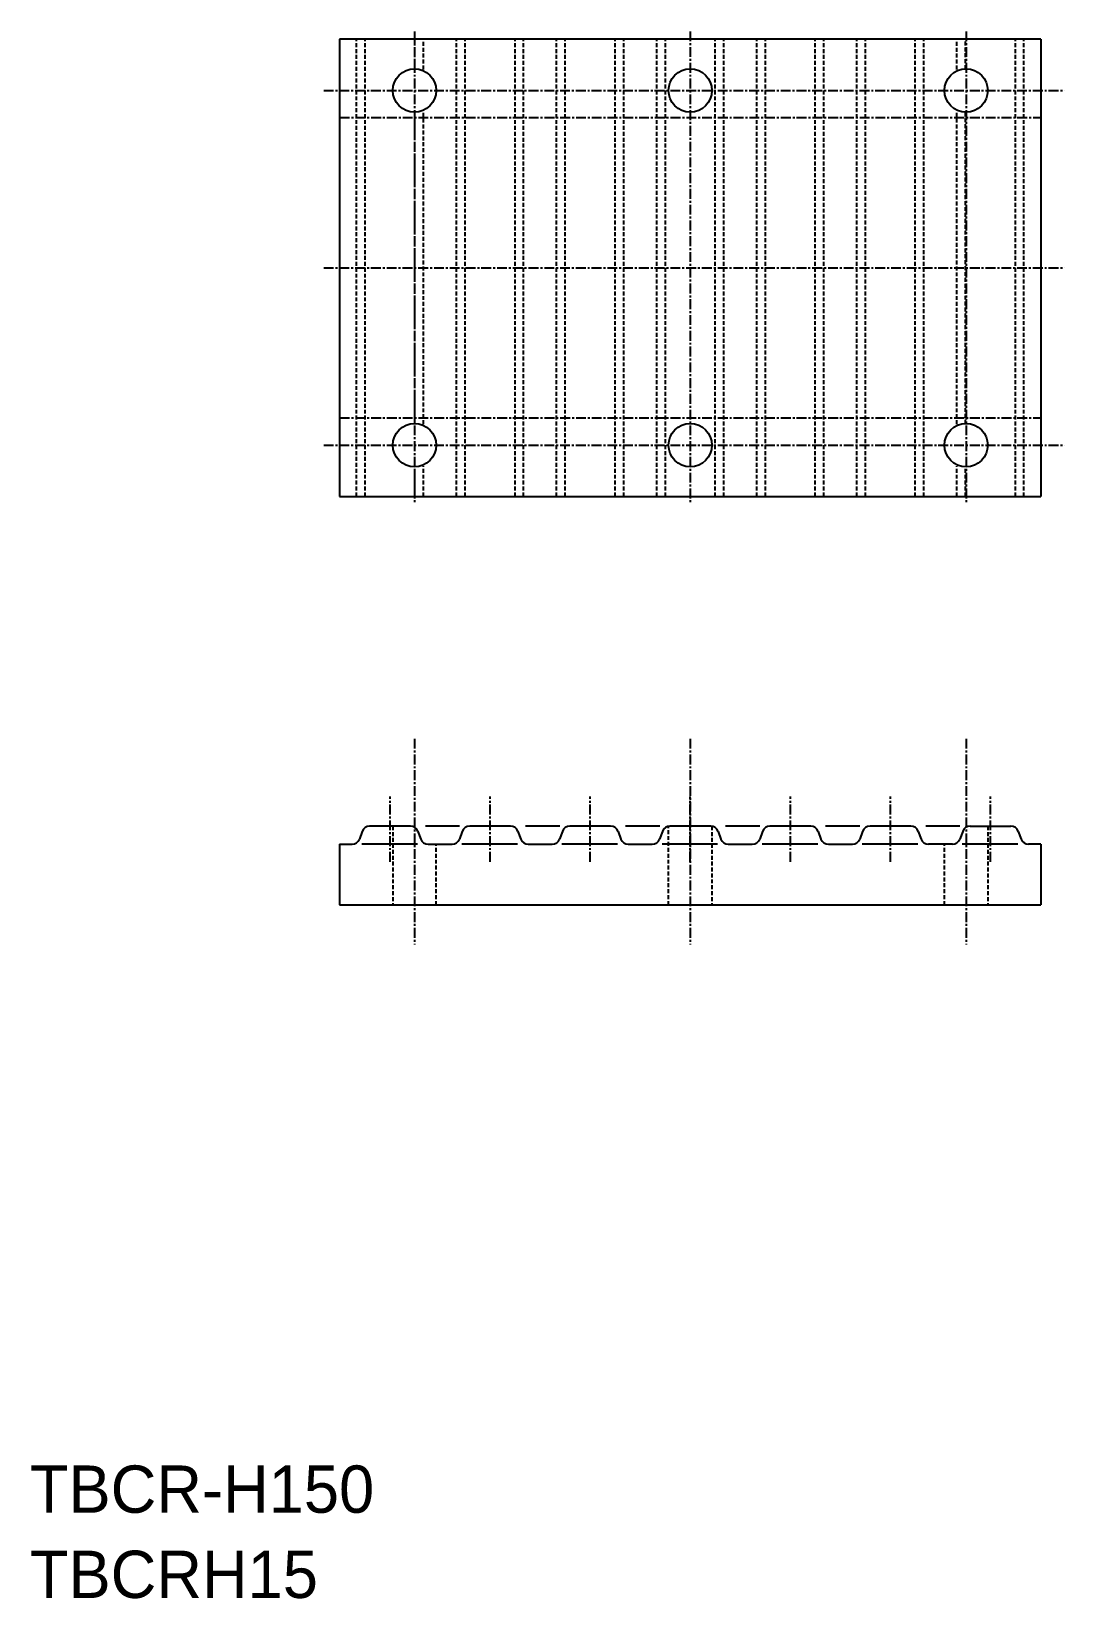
# Model space of a CAD drawing. Extents: x -286 to -155, y -61 to 138.
import ezdxf

# ---------------------------------------------------------------- set-up
doc = ezdxf.new("R2010")
doc.units = 0
doc.linetypes.add('CENTER', pattern=[2, 1.25, -0.25, 0.25, -0.25])
doc.linetypes.add('DASHED', pattern=[0.75, 0.5, -0.25])
doc.layers.get('0').update_dxf_attribs({"linetype": 'CONTINUOUS'})
doc.layers.add('CENTER', color=1, linetype='CENTER')

msp = doc.modelspace()

# ---------------------------------------------------------------- linework, layer by layer
at = {"color": 7, "linetype": 'CONTINUOUS'}
for p, q in [((-246.68, 136.95), (-246.68, 78.95)), ((-157.68, 136.95), (-246.68, 136.95)), ((-157.68, 136.95), (-157.68, 78.95)), ((-246.68, 78.95), (-157.68, 78.95)), ((-243.81, 36.45), (-244.17, 35.47)), ((-237.69, 37.11), (-242.87, 37.11)), ((-236.75, 36.45), (-236.39, 35.47)), ((-231.45, 37.11), (-235.8, 37.11)), ((-231.11, 36.45), (-231.47, 35.47)), ((-224.99, 37.11), (-230.17, 37.11)), ((-224.05, 36.45), (-223.69, 35.47)), ((-218.75, 37.11), (-223.1, 37.11)), ((-218.41, 36.45), (-218.77, 35.47)), ((-212.29, 37.11), (-217.47, 37.11)), ((-211.35, 36.45), (-210.99, 35.47)), ((-206.05, 37.11), (-210.4, 37.11)), ((-205.71, 36.45), (-206.07, 35.47)), ((-199.59, 37.11), (-204.77, 37.11)), ((-198.65, 36.45), (-198.29, 35.47)), ((-193.35, 37.11), (-197.7, 37.11)), ((-193.01, 36.45), (-193.37, 35.47)), ((-186.89, 37.11), (-192.07, 37.11)), ((-185.95, 36.45), (-185.59, 35.47)), ((-180.65, 37.11), (-185, 37.11)), ((-180.31, 36.45), (-180.67, 35.47)), ((-174.19, 37.11), (-179.37, 37.11)), ((-173.25, 36.45), (-172.89, 35.47)), ((-167.95, 37.11), (-172.3, 37.11)), ((-167.61, 36.45), (-167.97, 35.47)), ((-166.67, 37.11), (-161.49, 37.11)), ((-160.55, 36.45), (-160.19, 35.47)), ((-246.68, 34.81), (-245.11, 34.81)), ((-246.68, 34.81), (-246.68, 27.11)), ((-236.81, 34.81), (-243.86, 34.81)), ((-235.45, 34.81), (-232.41, 34.81)), ((-224.11, 34.81), (-231.16, 34.81)), ((-222.75, 34.81), (-219.71, 34.81)), ((-211.41, 34.81), (-218.46, 34.81)), ((-210.05, 34.81), (-207.01, 34.81)), ((-198.71, 34.81), (-205.76, 34.81)), ((-197.35, 34.81), (-194.31, 34.81)), ((-186.01, 34.81), (-193.06, 34.81)), ((-184.65, 34.81), (-181.61, 34.81)), ((-173.31, 34.81), (-180.36, 34.81)), ((-168.91, 34.81), (-171.95, 34.81)), ((-160.61, 34.81), (-167.66, 34.81)), ((-157.68, 34.81), (-159.25, 34.81)), ((-157.68, 34.81), (-157.68, 27.11)), ((-246.68, 27.11), (-157.68, 27.11))]:
    msp.add_line(p, q, dxfattribs=at)
at = {"color": 3, "linetype": 'DASHED'}
for p, q in [((-244.54, 78.95), (-244.54, 136.95)), ((-243.44, 78.95), (-243.44, 136.95)), ((-237.12, 133.16), (-237.12, 136.95)), ((-236.03, 133.12), (-236.03, 136.95)), ((-231.84, 78.95), (-231.84, 136.95)), ((-230.74, 78.95), (-230.74, 136.95)), ((-224.42, 78.95), (-224.42, 136.95)), ((-223.33, 78.95), (-223.33, 136.95)), ((-219.14, 78.95), (-219.14, 136.95)), ((-218.04, 78.95), (-218.04, 136.95)), ((-211.72, 78.95), (-211.72, 136.95)), ((-210.63, 78.95), (-210.63, 136.95)), ((-206.44, 78.95), (-206.44, 136.95)), ((-205.34, 78.95), (-205.34, 136.95)), ((-199.02, 78.95), (-199.02, 136.95)), ((-197.93, 78.95), (-197.93, 136.95)), ((-193.74, 78.95), (-193.74, 136.95)), ((-192.64, 78.95), (-192.64, 136.95)), ((-186.32, 78.95), (-186.32, 136.95)), ((-185.23, 78.95), (-185.23, 136.95)), ((-181.04, 78.95), (-181.04, 136.95)), ((-179.94, 78.95), (-179.94, 136.95)), ((-173.62, 78.95), (-173.62, 136.95)), ((-172.53, 78.95), (-172.53, 136.95)), ((-168.34, 133.12), (-168.34, 136.95)), ((-167.24, 133.16), (-167.24, 136.95)), ((-160.92, 78.95), (-160.92, 136.95)), ((-159.83, 78.95), (-159.83, 136.95)), ((-237.12, 88.16), (-237.12, 127.73)), ((-236.03, 88.12), (-236.03, 127.78)), ((-168.34, 88.12), (-168.34, 127.78)), ((-167.24, 88.16), (-167.24, 127.73)), ((-237.12, 78.95), (-237.12, 82.73)), ((-236.03, 78.95), (-236.03, 82.78)), ((-168.34, 78.95), (-168.34, 82.78)), ((-167.24, 78.95), (-167.24, 82.73)), ((-239.93, 37.11), (-239.93, 27.11)), ((-204.93, 27.11), (-204.93, 37.1)), ((-199.43, 37.11), (-199.43, 27.11)), ((-164.43, 37.11), (-164.43, 27.11)), ((-234.43, 27.11), (-234.43, 34.81)), ((-169.93, 27.11), (-169.93, 34.81))]:
    msp.add_line(p, q, dxfattribs=at)
at = {"color": 7, "linetype": 'CONTINUOUS'}
for centre in [(-237.18, 130.45), (-202.18, 130.45), (-167.18, 130.45), (-237.18, 85.45), (-202.18, 85.45), (-167.18, 85.45)]:
    msp.add_circle(centre, 2.75, dxfattribs=at)
for centre, start, end in [((-242.87, 36.11), 90, 160), ((-237.69, 36.11), 20, 90), ((-230.17, 36.11), 90, 160), ((-224.99, 36.11), 20, 90), ((-217.47, 36.11), 90, 160), ((-212.29, 36.11), 20, 90), ((-204.77, 36.11), 90, 160), ((-199.59, 36.11), 20, 90), ((-192.07, 36.11), 90, 160), ((-186.89, 36.11), 20, 90), ((-179.37, 36.11), 90, 160), ((-174.19, 36.11), 20, 90), ((-166.67, 36.11), 90, 160), ((-161.49, 36.11), 20, 90), ((-245.11, 35.81), 270, 340), ((-235.45, 35.81), 200, 270), ((-232.41, 35.81), 270, 340), ((-222.75, 35.81), 200, 270), ((-219.71, 35.81), 270, 340), ((-210.05, 35.81), 200, 270), ((-207.01, 35.81), 270, 340), ((-197.35, 35.81), 200, 270), ((-194.31, 35.81), 270, 340), ((-184.65, 35.81), 200, 270), ((-181.61, 35.81), 270, 340), ((-171.95, 35.81), 200, 270), ((-168.91, 35.81), 270, 340), ((-159.25, 35.81), 200, 270)]:
    msp.add_arc(centre, 1, start, end, dxfattribs=at)
at = {"layer": 'CENTER', "color": 1, "linetype": 'CENTER'}
for p, q in [((-237.18, 137.95), (-237.18, 77.95)), ((-202.18, 137.95), (-202.18, 77.95)), ((-167.18, 137.95), (-167.18, 77.95)), ((-248.7, 130.45), (-154.67, 130.45)), ((-246.68, 127), (-157.68, 127)), ((-248.7, 107.95), (-154.67, 107.95)), ((-246.68, 88.9), (-157.68, 88.9)), ((-248.7, 85.45), (-154.67, 85.45)), ((-237.18, 48.2), (-237.18, 22.1)), ((-202.18, 48.2), (-202.18, 22.1)), ((-167.18, 48.2), (-167.18, 22.1)), ((-240.28, 32.59), (-240.28, 40.87)), ((-227.58, 32.59), (-227.58, 40.87)), ((-214.88, 32.59), (-214.88, 40.87)), ((-202.18, 32.59), (-202.18, 40.87)), ((-189.48, 32.59), (-189.48, 40.87)), ((-176.78, 32.59), (-176.78, 40.87)), ((-164.08, 32.59), (-164.08, 40.87))]:
    msp.add_line(p, q, dxfattribs=at)

# ---------------------------------------------------------------- texts
at = {"color": 7, "linetype": 'CONTINUOUS'}
for s, p in [('TBCR-H150', (-285.99, -50)), ('TBCRH15', (-285.99, -60.81))]:
    msp.add_text(s, height=6, dxfattribs=at).set_placement(p)

doc.saveas('drawing.dxf')
